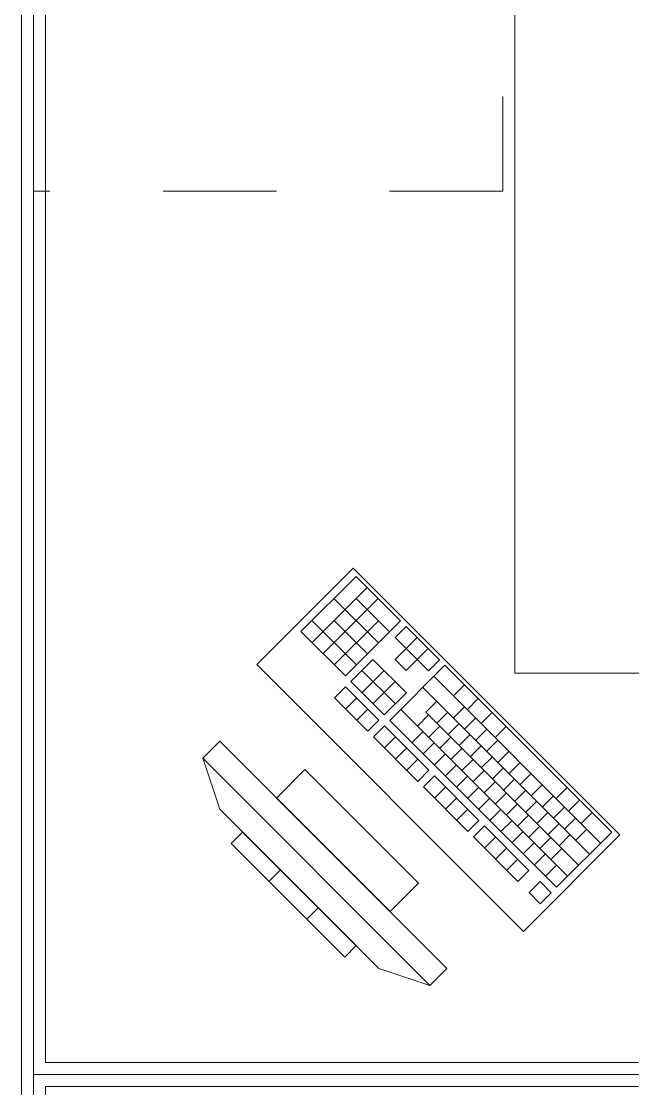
# Model space of a CAD drawing. Header units: inches. Extents: x -38 to 5698, y -33 to 92.
# Drawn here: x 110.536 to 111.298, y 25.898 to 27.228 of the extents above; entities that cross this region are included whole.
import ezdxf

# ---------------------------------------------------------------- set-up
doc = ezdxf.new("R2010")
doc.units = ezdxf.units.IN
doc.header["$MEASUREMENT"] = 0
doc.linetypes.add('Rayas', pattern=[0.282222, 0.141111, -0.141111])
doc.layers.add('Interior - Mobiliario', color=7, linetype='Continuous')

msp = doc.modelspace()

# ---------------------------------------------------------------- linework, layer by layer
at = {"layer": 'Interior - Mobiliario', "color": 175, "linetype": 'Continuous', "lineweight": 13}
for p, q in [((110.536, 25.931), (110.536, 27.416)), ((110.566, 27.416), (110.566, 25.931)), ((110.953, 26.5364), (110.8844, 26.4679)), ((111.0083, 26.4811), (110.953, 26.5364)), ((110.9668, 26.5226), (110.8982, 26.454)), ((110.9807, 26.5088), (110.9121, 26.4402)), ((110.9809, 26.4536), (110.9255, 26.509)), ((110.9946, 26.4673), (110.9531, 26.5089)), ((110.9535, 26.4262), (110.8981, 26.4816)), ((110.9672, 26.4399), (110.9257, 26.4815)), ((110.9808, 26.4812), (110.9259, 26.4263)), ((110.9398, 26.4125), (111.0083, 26.4811)), ((111.0153, 26.4741), (111.0016, 26.4604)), ((111.0568, 26.4326), (111.0153, 26.4741)), ((110.8844, 26.4679), (110.9398, 26.4125)), ((111.0016, 26.4604), (111.0154, 26.4466)), ((111.0291, 26.4603), (111.0154, 26.4466)), ((111.0154, 26.4466), (111.0017, 26.4329)), ((111.0293, 26.4327), (111.0154, 26.4466)), ((111.043, 26.4464), (111.0293, 26.4327)), ((110.9741, 26.433), (110.9467, 26.4056)), ((111.0157, 26.3915), (110.9741, 26.433)), ((111.0637, 26.4257), (110.9952, 26.3571)), ((111.0017, 26.4329), (111.0155, 26.419)), ((111.0155, 26.419), (111.0293, 26.4327)), ((111.0293, 26.4327), (111.0431, 26.4189)), ((111.0431, 26.4189), (111.0568, 26.4326)), ((111.2715, 26.218), (111.0637, 26.4257)), ((111.002, 26.3777), (110.9604, 26.4193)), ((110.988, 26.4191), (110.9606, 26.3917)), ((111.2577, 26.2042), (111.05, 26.412)), ((110.9398, 26.3987), (110.9261, 26.385)), ((110.9814, 26.3572), (110.9398, 26.3987)), ((110.9467, 26.4056), (110.9882, 26.364)), ((111.0018, 26.4053), (110.9744, 26.3779)), ((111.244, 26.1905), (111.0363, 26.3982)), ((111.088, 26.4014), (111.0743, 26.3877)), ((110.9261, 26.385), (110.9677, 26.3435)), ((110.9537, 26.3849), (110.94, 26.3711)), ((110.9882, 26.364), (111.0157, 26.3915)), ((111.1053, 26.3841), (111.0916, 26.3704)), ((110.9675, 26.371), (110.9538, 26.3573)), ((111.2166, 26.1631), (111.0089, 26.3708)), ((111.0536, 26.3809), (111.0399, 26.3672)), ((111.0881, 26.3739), (111.0744, 26.3602)), ((110.9677, 26.3435), (110.9814, 26.3572)), ((110.9952, 26.3571), (111.2029, 26.1494)), ((111.0434, 26.3638), (111.0297, 26.35)), ((111.2303, 26.1768), (111.0399, 26.3672)), ((111.0675, 26.3671), (111.0538, 26.3534)), ((111.102, 26.36), (111.0882, 26.3463)), ((111.1226, 26.3668), (111.1089, 26.3531)), ((110.9883, 26.3502), (110.9746, 26.3365)), ((111.0437, 26.2949), (110.9883, 26.3502)), ((111.0366, 26.3431), (111.0229, 26.3294)), ((111.0572, 26.3499), (111.0435, 26.3362)), ((111.0813, 26.3532), (111.0676, 26.3395)), ((111.1158, 26.3462), (111.1021, 26.3325)), ((111.1399, 26.3495), (111.1262, 26.3358)), ((110.7833, 26.3311), (110.7621, 26.3099)), ((111.0661, 26.0483), (110.7833, 26.3311)), ((110.9746, 26.3365), (111.03, 26.2811)), ((111.0022, 26.3364), (110.9884, 26.3227)), ((111.0504, 26.3293), (111.0367, 26.3156)), ((111.0711, 26.3361), (111.0574, 26.3223)), ((111.0952, 26.3394), (111.0815, 26.3257)), ((111.1296, 26.3323), (111.1159, 26.3186)), ((111.016, 26.3225), (111.0023, 26.3088)), ((111.0643, 26.3154), (111.0506, 26.3017)), ((111.0849, 26.3222), (111.0712, 26.3085)), ((111.109, 26.3255), (111.0953, 26.3118)), ((111.1435, 26.3185), (111.1298, 26.3048)), ((110.7621, 26.3099), (111.0449, 26.0271)), ((110.7621, 26.3099), (110.7833, 26.2463)), ((111.0299, 26.3087), (111.0161, 26.295)), ((111.0781, 26.3016), (111.0644, 26.2879)), ((111.0988, 26.3084), (111.085, 26.2947)), ((111.1229, 26.3117), (111.1091, 26.298)), ((111.1573, 26.3046), (111.1436, 26.2909)), ((110.8894, 26.2958), (110.854, 26.2604)), ((111.0308, 26.1544), (110.8894, 26.2958)), ((111.03, 26.2811), (111.0437, 26.2949)), ((111.0506, 26.2879), (111.0369, 26.2742)), ((111.106, 26.2325), (111.0506, 26.2879)), ((111.1126, 26.2945), (111.0989, 26.2808)), ((111.1367, 26.2978), (111.123, 26.2841)), ((111.1712, 26.2908), (111.1575, 26.2771)), ((111.092, 26.2877), (111.0783, 26.274)), ((111.1265, 26.2807), (111.1127, 26.267)), ((111.1506, 26.284), (111.1368, 26.2703)), ((111.185, 26.2769), (111.1713, 26.2632)), ((111.0369, 26.2742), (111.0923, 26.2188)), ((111.0645, 26.2741), (111.0508, 26.2604)), ((111.1058, 26.2739), (111.0921, 26.2602)), ((111.1403, 26.2668), (111.1266, 26.2531)), ((111.1644, 26.2702), (111.1507, 26.2564)), ((111.1989, 26.2631), (111.1852, 26.2494)), ((111.2161, 26.2733), (111.2023, 26.2596)), ((110.854, 26.2604), (110.9954, 26.119)), ((111.0783, 26.2602), (111.0646, 26.2465)), ((111.1197, 26.26), (111.106, 26.2463)), ((111.1541, 26.253), (111.1404, 26.2393)), ((111.1782, 26.2563), (111.1645, 26.2426)), ((111.2127, 26.2492), (111.199, 26.2355)), ((111.2316, 26.2578), (111.2179, 26.2441)), ((110.9813, 26.0483), (110.7833, 26.2463)), ((111.0922, 26.2464), (111.0785, 26.2327)), ((111.1335, 26.2462), (111.1198, 26.2325)), ((111.168, 26.2391), (111.1543, 26.2254)), ((111.1921, 26.2425), (111.1784, 26.2287)), ((111.2266, 26.2354), (111.2129, 26.2217)), ((111.2472, 26.2422), (111.2335, 26.2285)), ((111.0923, 26.2188), (111.106, 26.2325)), ((111.1129, 26.2256), (111.0992, 26.2119)), ((111.1683, 26.1702), (111.1129, 26.2256)), ((111.1474, 26.2323), (111.1336, 26.2186)), ((111.1818, 26.2253), (111.1681, 26.2116)), ((111.2059, 26.2286), (111.1922, 26.2149)), ((111.2404, 26.2216), (111.2267, 26.2078)), ((110.8116, 26.218), (110.7974, 26.2039)), ((110.953, 26.0766), (110.8116, 26.218)), ((111.0992, 26.2119), (111.1546, 26.1565)), ((111.1268, 26.2118), (111.1131, 26.1981)), ((111.1612, 26.2185), (111.1475, 26.2048)), ((111.1957, 26.2114), (111.182, 26.1977)), ((111.2029, 26.1494), (111.2715, 26.218)), ((111.2198, 26.2148), (111.2061, 26.201)), ((110.7974, 26.2039), (110.9389, 26.0624)), ((111.1406, 26.1979), (111.1269, 26.1842)), ((111.1751, 26.2046), (111.1613, 26.1909)), ((111.2095, 26.1976), (111.1958, 26.1839)), ((111.1545, 26.1841), (111.1408, 26.1704)), ((111.1889, 26.1908), (111.1752, 26.1771)), ((110.8587, 26.1709), (110.8446, 26.1567)), ((111.1546, 26.1565), (111.1683, 26.1702)), ((111.2027, 26.1769), (111.189, 26.1632)), ((111.1822, 26.1564), (111.1685, 26.1427)), ((111.196, 26.1425), (111.1822, 26.1564)), ((110.9954, 26.119), (111.0308, 26.1544)), ((111.1685, 26.1427), (111.1823, 26.1288)), ((111.1823, 26.1288), (111.196, 26.1425)), ((110.9059, 26.1237), (110.8917, 26.1096)), ((110.9389, 26.0624), (110.953, 26.0766)), ((111.0449, 26.0271), (110.9813, 26.0483)), ((111.0449, 26.0271), (111.0661, 26.0483)), ((110.536, 25.901), (110.536, 25.931)), ((110.566, 25.931), (111.851, 25.931)), ((110.536, 24.416), (110.536, 25.901)), ((110.566, 25.901), (110.566, 24.416)), ((111.851, 25.901), (110.566, 25.901))]:
    msp.add_line(p, q, dxfattribs=at)
at = {"layer": 'Interior - Mobiliario', "color": 175, "linetype": 'Rayas', "lineweight": 13}
for p, q in [((111.136, 27.416), (111.136, 27.016)), ((111.136, 27.016), (110.551, 27.016))]:
    msp.add_line(p, q, dxfattribs=at)
at = {"layer": 'Interior - Mobiliario', "color": 175, "linetype": 'Continuous', "lineweight": 13, "flags": 128}
for points in [[(110.551, 25.916), (110.551, 27.416), (111.151, 27.416), (111.151, 26.416), (111.851, 26.416), (111.851, 25.916)], [(111.1616, 26.0943), (111.2818, 26.2145), (110.9495, 26.5468), (110.8293, 26.4266)], [(110.551, 25.916), (110.551, 24.416), (111.151, 24.416), (111.151, 25.416), (111.851, 25.416), (111.851, 25.916)]]:
    msp.add_lwpolyline(points, close=True, dxfattribs=at)

doc.saveas('drawing.dxf')
